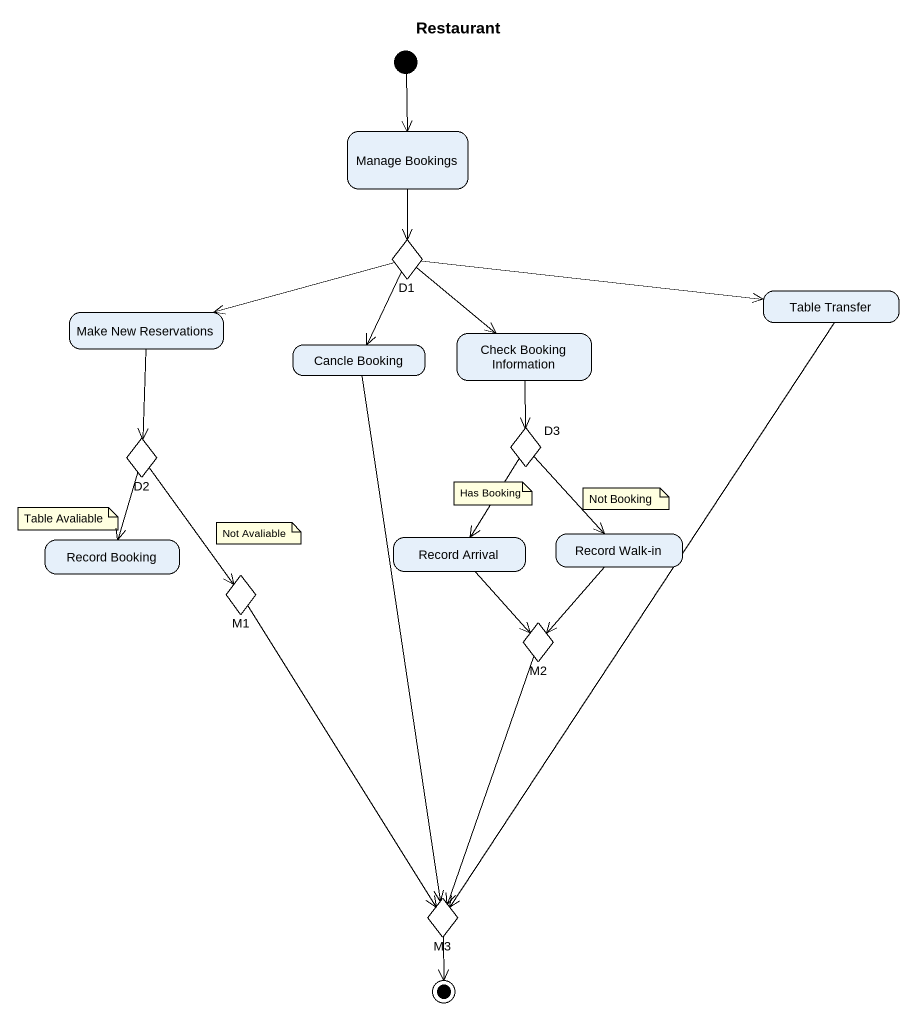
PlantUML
@startuml
title Restaurant
hide empty description
state "Manage Bookings" as Manage_Bookings
state D1 <<choice>>
state "Table Transfer" as Table_Transfer
state "Make New Reservations" as Make_New_Reservations
state "Cancle Booking" as Cancle_Booking
state "Check Booking Information" as Check_Booking_Information
state D2 <<choice>>
state D3 <<choice>>
state "Record Booking" as Record_Booking
state "Record Arrival" as Record_Arrival
state "Record Walk-in" as Record_Walk_in
state M1 <<choice>>
state M2 <<choice>>
state M3 <<choice>>
[*] --> Manage_Bookings
Manage_Bookings --> D1
D1 -right-> Table_Transfer
D1 -left-> Make_New_Reservations
D1 --> Cancle_Booking
D1 --> Check_Booking_Information
Table_Transfer --> M3
Make_New_Reservations --> D2
Cancle_Booking --> M3
Check_Booking_Information --> D3
D2 --> Record_Booking
D2 --> M1
D3 --> Record_Arrival
D3 --> Record_Walk_in
Record_Arrival --> M2
Record_Walk_in --> M2
M1 --> M3
M2 --> M3
M3 --> [*]
note as N1
  Has Booking
end note
note as N2
  Not Booking
end note
note as N3
  Table Avaliable
end note
note as N4
  Not Avaliable
end note
@enduml
